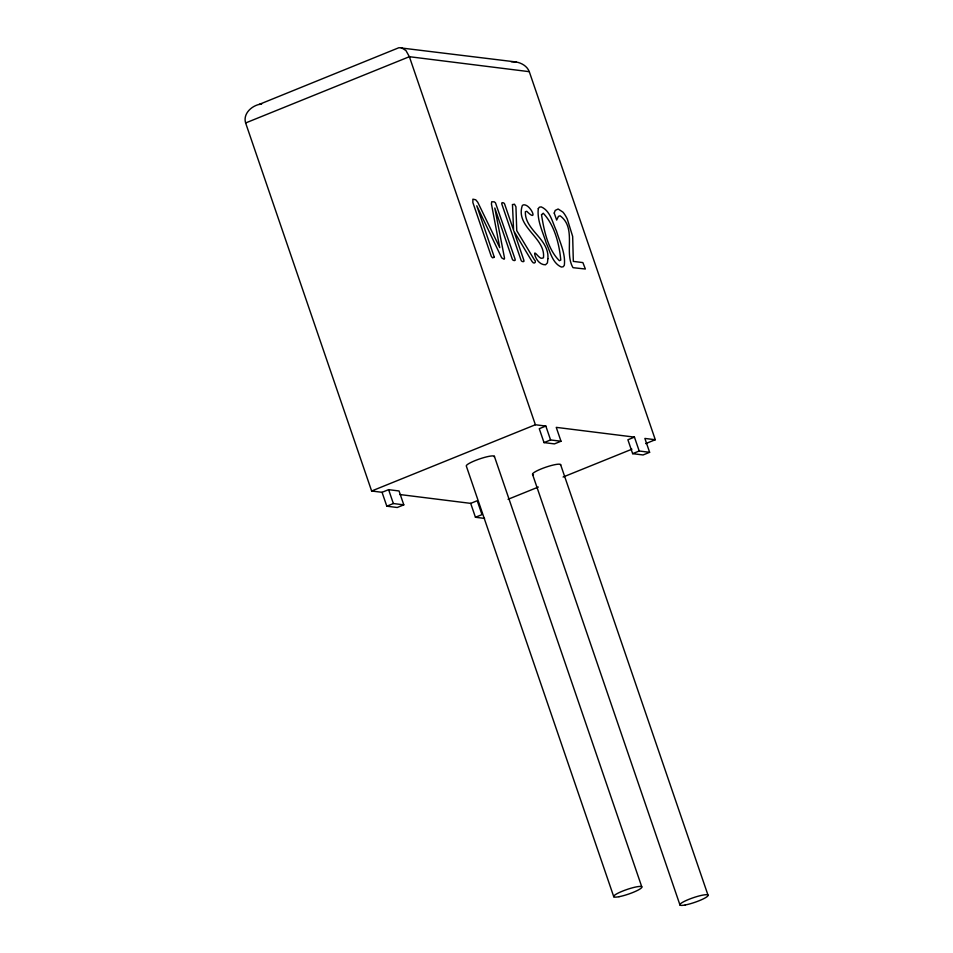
<?xml version="1.0" encoding="UTF-8"?>
<svg xmlns="http://www.w3.org/2000/svg" width="953" height="953" viewBox="0 0 953 953"><rect width="100%" height="100%" fill="white"/><g stroke="black" fill="none" stroke-linecap="round" stroke-linejoin="round"><path stroke-width="1.43" d="M382.058 492.308L386.811 506.198L397.246 507.496L403.798 504.852L399.033 490.962L388.61 489.663L382.058 492.308L371.634 491.009L245.624 122.961C242.872 114.074 251.092 106.26 259.18 104.413L398.938 47.698L516.014 61.969C521.613 62.958 527.176 66.15 529.284 71.678L655.295 439.726L645.669 443.621M245.624 122.961L409.373 56.703L529.284 71.678M371.634 491.009L535.383 424.752L545.819 426.051L550.572 439.941L560.995 441.239L556.242 427.361L634.448 437.117L639.201 451.007L649.624 452.318L644.871 438.428L655.295 439.726M545.819 426.051L539.267 428.707L544.02 442.597L554.443 443.895L560.995 441.239M386.811 506.198L393.363 503.541L403.798 504.852M544.02 442.597L550.572 439.941M470.687 503.375L477.239 500.73L481.992 514.62L475.44 517.265L470.687 503.375L399.867 494.536M634.448 437.117L627.896 439.774L632.649 453.664L643.072 454.962L649.624 452.318M508.056 499.301L538.326 487.054M563.104 477.024L631.91 449.197M632.649 453.664L639.201 451.007M259.18 104.413L261.634 104.056M511.118 61.707L516.014 61.969M475.44 517.265L484.565 518.408M401.32 47.65L405.942 50.557L409.373 56.703L535.383 424.752M560.578 464.552L707.984 895.093M532.572 474.451L679.977 905.005M494.369 456.284L641.774 886.826M613.768 896.737L466.362 466.184A14.879 2.43 -18.9 0 1 480.562 458.607A14.879 2.43 -18.9 0 1 494.309 456.964M388.61 489.663L393.363 503.541M533.466 474.797A14.879 2.43 -18.9 0 1 544.925 467.506A14.879 2.43 -18.9 0 1 560.519 465.231M554.229 213.079L556.671 220.06L558.458 216.355L560.114 215.819C576.875 228.065 563.914 252.521 573.027 267.674L585.368 269.02L582.879 262.587L573.325 261.396L572.67 236.451L567.273 219.047A14.331 4.479 68 0 0 562.913 212.102L558.136 208.993L555.206 210.422L554.229 213.079M512.476 204.585L513.596 230.269L504.697 204.264C504.673 202.691 501.004 201.75 501.778 203.906L520.993 260.05C521.029 261.634 524.674 262.575 523.912 260.419L513.905 231.174L532 261.432C533.894 264.958 537.289 262.063 534.097 259.395L516.752 230.662L515.942 206.801L514.489 204.216L512.476 204.585M547.904 258.68L547.427 262.873L545.509 264.791C539.91 264.97 535.836 259.395 534.716 254.344C533.859 249.579 539.398 259.287 541.935 258.251L543.448 257.798C545.926 237.738 515.061 227.052 522.327 205.503L523.34 204.895C530.416 203.501 539.172 223.895 526.747 211.268L525.377 211.721C524.603 230.281 549.428 238.75 547.904 258.68M541.507 214.747C544.032 230.459 547.832 249.436 559.375 260.693L560.769 260.086C559.375 244.135 554.408 224.92 543.222 213.234L541.507 214.747M538.302 208.612C536.884 220.488 542.865 231.865 546.188 242.991C550.143 251.235 552.156 263.076 561.388 267.043L563.211 266.757L564.319 265.315C565.76 253.438 559.745 242.074 556.433 230.948C552.478 222.692 550.465 210.839 541.209 206.884L539.398 207.182L538.302 208.612M494.345 257.334L492.475 257.775L491.283 256.345L472.867 202.548L472.879 199.165L475.726 199.785L477.775 202.286L499.729 247.625L491.426 203.954L491.724 201.762L494.273 201.845L495.453 202.786L515.156 259.323C515.918 261.479 512.261 260.538 512.237 258.966L494.798 208.004L504.542 258.215L504.101 259.264L501.695 257.858L476.774 205.765L494.345 257.334M619.033 896.702A14.879 2.43 -18.9 0 0 641.726 887.517A14.879 2.43 -18.9 0 0 622.559 891.126A14.879 2.43 -18.9 0 0 619.033 896.702M685.243 904.969A14.879 2.43 -18.9 0 0 707.936 895.784A14.879 2.43 -18.9 0 0 688.769 899.394A14.879 2.43 -18.9 0 0 685.243 904.969"/></g></svg>
